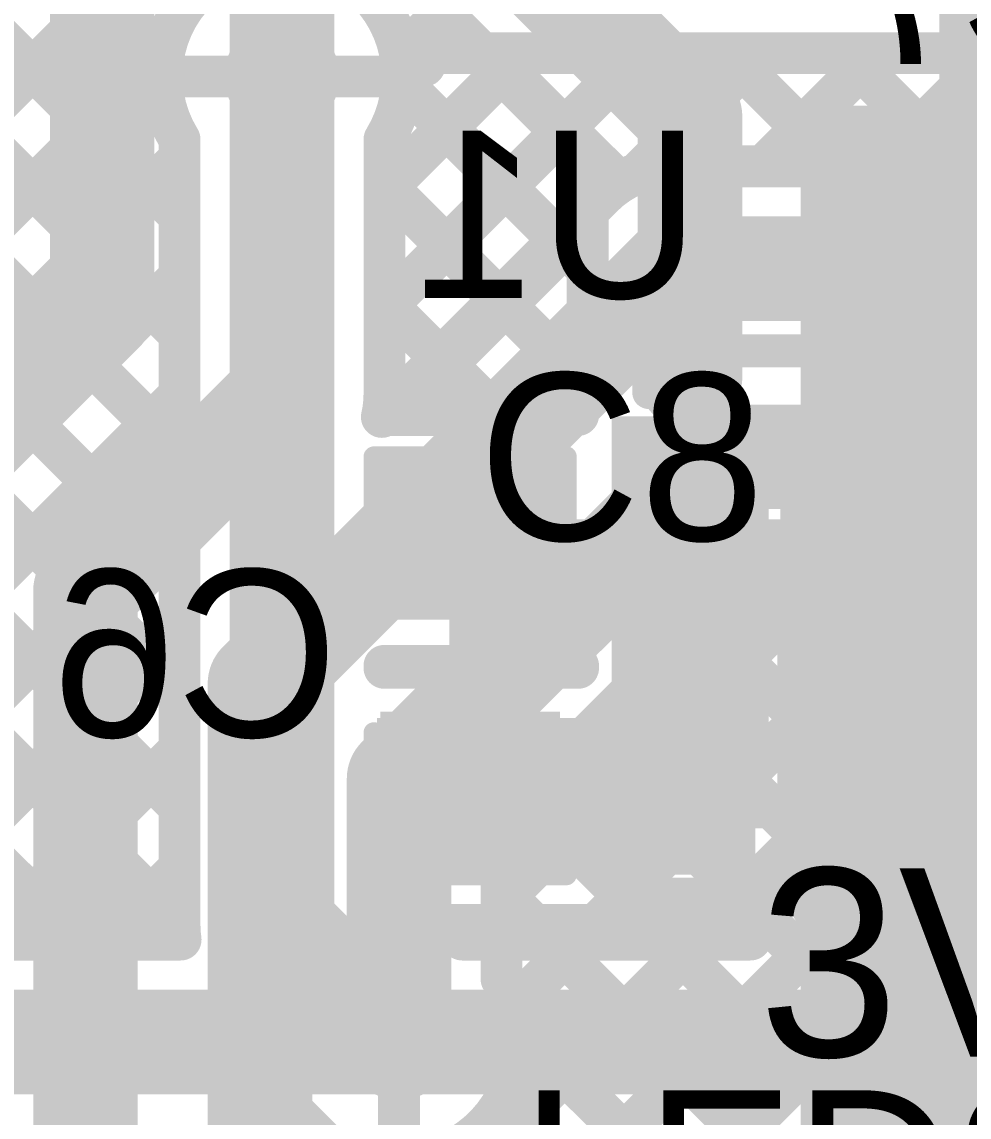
# Model space of a CAD drawing. Header units: millimetres. Extents: x 0.78 to 3.29, y 2.96 to 5.31.
# Drawn here: x 1.4258 to 1.6523, y 3.808 to 4.07 of the extents above; entities that cross this region are included whole.
import ezdxf

# ---------------------------------------------------------------- set-up
doc = ezdxf.new("R2010")
doc.units = ezdxf.units.MM
doc.header["$MEASUREMENT"] = 0
for name, color, linetype in [('BottomLayer', 5, 'Continuous'), ('BottomOverlay', 54, 'Continuous'), ('BottomPaste', 16, 'Continuous'), ('BottomSolder', 6, 'Continuous'), ('MultiLayer', 9, 'Continuous'), ('TopLayer', 1, 'Continuous'), ('TopOverlay', 2, 'Continuous'), ('TopPaste', 8, 'Continuous'), ('TopSolder', 216, 'Continuous'), ('ViaHoleLayer', 16, 'Continuous')]:
    doc.layers.add(name, color=color, linetype=linetype)

# ---------------------------------------------------------------- blocks, each defined once
blk = doc.blocks.new('C__0603_B_21')
at = {"layer": 'BottomLayer'}
for points in [[(-0.045, 0.0175), (-0.045, -0.0175), (-0.015, 0.0175), (-0.015, -0.0175)], [(0.015, 0.0175), (0.015, -0.0175), (0.045, 0.0175), (0.045, -0.0175)]]:
    blk.add_solid(points, dxfattribs=at)
at = {"layer": 'BottomOverlay', "const_width": 0.005}
for points in [[(-0.05, -0.023), (-0.05, 0.023)], [(-0.05, 0.023), (-0.016, 0.023)], [(0.016, 0.023), (0.05, 0.023)], [(0.05, -0.023), (0.05, 0.023)], [(-0.05, -0.023), (-0.016, -0.023)], [(0.016, -0.023), (0.05, -0.023)]]:
    blk.add_lwpolyline(points, dxfattribs=at)
at = {"layer": 'BottomOverlay', "const_width": 0.0025}
for points in [[(-0.05125, 0.023, 1), (-0.04875, 0.023, 1)], [(-0.05125, 0.023, 1), (-0.04875, 0.023, 1)], [(-0.01725, 0.023, 1), (-0.01475, 0.023, 1)], [(0.01475, 0.023, 1), (0.01725, 0.023, 1)], [(0.04875, 0.023, 1), (0.05125, 0.023, 1)], [(0.04875, 0.023, 1), (0.05125, 0.023, 1)], [(-0.05125, -0.023, 1), (-0.04875, -0.023, 1)], [(-0.05125, -0.023, 1), (-0.04875, -0.023, 1)], [(-0.01725, -0.023, 1), (-0.01475, -0.023, 1)], [(0.01475, -0.023, 1), (0.01725, -0.023, 1)], [(0.04875, -0.023, 1), (0.05125, -0.023, 1)], [(0.04875, -0.023, 1), (0.05125, -0.023, 1)]]:
    blk.add_lwpolyline(points, format="xyb", close=True, dxfattribs=at)
at = {"layer": 'BottomPaste'}
for points in [[(-0.045, 0.0175), (-0.045, -0.0175), (-0.015, 0.0175), (-0.015, -0.0175)], [(0.015, 0.0175), (0.015, -0.0175), (0.045, 0.0175), (0.045, -0.0175)]]:
    blk.add_solid(points, dxfattribs=at)
at = {"layer": 'BottomSolder'}
for points in [[(-0.049, 0.0215), (-0.049, -0.0215), (-0.011, 0.0215), (-0.011, -0.0215)], [(0.011, 0.0215), (0.011, -0.0215), (0.049, 0.0215), (0.049, -0.0215)]]:
    blk.add_solid(points, dxfattribs=at)
blk = doc.blocks.new('TPS63031DSKR_B_24')
at = {"layer": 'BottomLayer'}
for points in [[(-0.06988, 0.03346), (-0.04035, 0.03346), (-0.06988, 0.04528), (-0.04035, 0.04528)], [(-0.02953, -0.04528), (0.02953, -0.04528), (-0.02953, 0.04528), (0.02953, 0.04528)], [(0.04035, 0.03346), (0.06988, 0.03346), (0.04035, 0.04528), (0.06988, 0.04528)], [(-0.06988, 0.01378), (-0.04035, 0.01378), (-0.06988, 0.02559), (-0.04035, 0.02559)], [(0.04035, 0.01378), (0.06988, 0.01378), (0.04035, 0.02559), (0.06988, 0.02559)], [(-0.06988, -0.00591), (-0.04035, -0.00591), (-0.06988, 0.00591), (-0.04035, 0.00591)], [(0.04035, -0.00591), (0.06988, -0.00591), (0.04035, 0.00591), (0.06988, 0.00591)], [(-0.06988, -0.02559), (-0.04035, -0.02559), (-0.06988, -0.01378), (-0.04035, -0.01378)], [(0.04035, -0.02559), (0.06988, -0.02559), (0.04035, -0.01378), (0.06988, -0.01378)], [(-0.06988, -0.04528), (-0.04035, -0.04528), (-0.06988, -0.03346), (-0.04035, -0.03346)], [(0.04035, -0.04528), (0.06988, -0.04528), (0.04035, -0.03346), (0.06988, -0.03346)]]:
    blk.add_solid(points, dxfattribs=at)
at = {"layer": 'BottomOverlay', "const_width": 0.00787}
for points in [[(0.065, 0.065), (-0.066, 0.065)], [(-0.066, 0.065), (-0.066, 0.055)], [(0.065, 0.065), (0.065, 0.055)], [(-0.066, -0.055), (-0.066, -0.065)], [(0.065, -0.055), (0.065, -0.065)], [(0.065, -0.065), (-0.066, -0.065)]]:
    blk.add_lwpolyline(points, dxfattribs=at)
at = {"layer": 'BottomOverlay'}
for points, const_width in [([(-0.06797, 0.065, 1), (-0.06403, 0.065, 1)], 0.00394), ([(-0.06797, 0.065, 1), (-0.06403, 0.065, 1)], 0.00394), ([(0.06303, 0.065, 1), (0.06697, 0.065, 1)], 0.00394), ([(0.06303, 0.065, 1), (0.06697, 0.065, 1)], 0.00394), ([(-0.06797, 0.055, 1), (-0.06403, 0.055, 1)], 0.00394), ([(0.06303, 0.055, 1), (0.06697, 0.055, 1)], 0.00394), ([(-0.079, -0.039, 1), (-0.087, -0.039, 1)], 0.00787), ([(-0.08897, -0.039, 1), (-0.08503, -0.039, 1)], 0.00394), ([(-0.08097, -0.039, 1), (-0.07703, -0.039, 1)], 0.00394), ([(-0.06797, -0.055, 1), (-0.06403, -0.055, 1)], 0.00394), ([(0.06303, -0.055, 1), (0.06697, -0.055, 1)], 0.00394), ([(-0.06797, -0.065, 1), (-0.06403, -0.065, 1)], 0.00394), ([(-0.06797, -0.065, 1), (-0.06403, -0.065, 1)], 0.00394), ([(0.06303, -0.065, 1), (0.06697, -0.065, 1)], 0.00394), ([(0.06303, -0.065, 1), (0.06697, -0.065, 1)], 0.00394)]:
    blk.add_lwpolyline(points, format="xyb", close=True, dxfattribs=dict(at, const_width=const_width))
at = {"layer": 'BottomPaste'}
for points in [[(-0.06988, 0.03346), (-0.04035, 0.03346), (-0.06988, 0.04528), (-0.04035, 0.04528)], [(-0.02953, -0.04528), (0.02953, -0.04528), (-0.02953, 0.04528), (0.02953, 0.04528)], [(0.04035, 0.03346), (0.06988, 0.03346), (0.04035, 0.04528), (0.06988, 0.04528)], [(-0.06988, 0.01378), (-0.04035, 0.01378), (-0.06988, 0.02559), (-0.04035, 0.02559)], [(0.04035, 0.01378), (0.06988, 0.01378), (0.04035, 0.02559), (0.06988, 0.02559)], [(-0.06988, -0.00591), (-0.04035, -0.00591), (-0.06988, 0.00591), (-0.04035, 0.00591)], [(0.04035, -0.00591), (0.06988, -0.00591), (0.04035, 0.00591), (0.06988, 0.00591)], [(-0.06988, -0.02559), (-0.04035, -0.02559), (-0.06988, -0.01378), (-0.04035, -0.01378)], [(0.04035, -0.02559), (0.06988, -0.02559), (0.04035, -0.01378), (0.06988, -0.01378)], [(-0.06988, -0.04528), (-0.04035, -0.04528), (-0.06988, -0.03346), (-0.04035, -0.03346)], [(0.04035, -0.04528), (0.06988, -0.04528), (0.04035, -0.03346), (0.06988, -0.03346)]]:
    blk.add_solid(points, dxfattribs=at)
at = {"layer": 'BottomSolder'}
for points in [[(-0.07388, 0.02946), (-0.03635, 0.02946), (-0.07388, 0.04928), (-0.03635, 0.04928)], [(-0.03353, -0.04928), (0.03353, -0.04928), (-0.03353, 0.04928), (0.03353, 0.04928)], [(0.03635, 0.02946), (0.07388, 0.02946), (0.03635, 0.04928), (0.07388, 0.04928)], [(-0.07388, 0.00978), (-0.03635, 0.00978), (-0.07388, 0.02959), (-0.03635, 0.02959)], [(0.03635, 0.00978), (0.07388, 0.00978), (0.03635, 0.02959), (0.07388, 0.02959)], [(-0.07388, -0.00991), (-0.03635, -0.00991), (-0.07388, 0.00991), (-0.03635, 0.00991)], [(0.03635, -0.00991), (0.07388, -0.00991), (0.03635, 0.00991), (0.07388, 0.00991)], [(-0.07388, -0.02959), (-0.03635, -0.02959), (-0.07388, -0.00978), (-0.03635, -0.00978)], [(0.03635, -0.02959), (0.07388, -0.02959), (0.03635, -0.00978), (0.07388, -0.00978)], [(-0.07388, -0.04928), (-0.03635, -0.04928), (-0.07388, -0.02946), (-0.03635, -0.02946)], [(0.03635, -0.04928), (0.07388, -0.04928), (0.03635, -0.02946), (0.07388, -0.02946)]]:
    blk.add_solid(points, dxfattribs=at)
blk = doc.blocks.new('C__0603_100')
at = {"layer": 'TopLayer'}
for points in [[(-0.015, -0.0175), (-0.015, 0.0175), (-0.045, -0.0175), (-0.045, 0.0175)], [(0.045, -0.0175), (0.045, 0.0175), (0.015, -0.0175), (0.015, 0.0175)]]:
    blk.add_solid(points, dxfattribs=at)
at = {"layer": 'TopOverlay', "const_width": 0.005}
for points in [[(-0.05, 0.023), (-0.016, 0.023)], [(-0.05, -0.023), (-0.05, 0.023)], [(0.016, 0.023), (0.05, 0.023)], [(0.05, -0.023), (0.05, 0.023)], [(-0.05, -0.023), (-0.016, -0.023)], [(0.016, -0.023), (0.05, -0.023)]]:
    blk.add_lwpolyline(points, dxfattribs=at)
at = {"layer": 'TopOverlay', "const_width": 0.0025}
for points in [[(-0.05125, 0.023, 1), (-0.04875, 0.023, 1)], [(-0.05125, 0.023, 1), (-0.04875, 0.023, 1)], [(-0.01725, 0.023, 1), (-0.01475, 0.023, 1)], [(0.01475, 0.023, 1), (0.01725, 0.023, 1)], [(0.04875, 0.023, 1), (0.05125, 0.023, 1)], [(0.04875, 0.023, 1), (0.05125, 0.023, 1)], [(-0.05125, -0.023, 1), (-0.04875, -0.023, 1)], [(-0.05125, -0.023, 1), (-0.04875, -0.023, 1)], [(-0.01725, -0.023, 1), (-0.01475, -0.023, 1)], [(0.01475, -0.023, 1), (0.01725, -0.023, 1)], [(0.04875, -0.023, 1), (0.05125, -0.023, 1)], [(0.04875, -0.023, 1), (0.05125, -0.023, 1)]]:
    blk.add_lwpolyline(points, format="xyb", close=True, dxfattribs=at)
at = {"layer": 'TopPaste'}
for points in [[(-0.015, -0.0175), (-0.015, 0.0175), (-0.045, -0.0175), (-0.045, 0.0175)], [(0.045, -0.0175), (0.045, 0.0175), (0.015, -0.0175), (0.015, 0.0175)]]:
    blk.add_solid(points, dxfattribs=at)
at = {"layer": 'TopSolder'}
for points in [[(-0.011, -0.0215), (-0.011, 0.0215), (-0.049, -0.0215), (-0.049, 0.0215)], [(0.049, -0.0215), (0.049, 0.0215), (0.011, -0.0215), (0.011, 0.0215)]]:
    blk.add_solid(points, dxfattribs=at)
blk = doc.blocks.new('C__0603_B_101')
at = {"layer": 'BottomLayer'}
for points in [[(-0.045, 0.0175), (-0.045, -0.0175), (-0.015, 0.0175), (-0.015, -0.0175)], [(0.015, 0.0175), (0.015, -0.0175), (0.045, 0.0175), (0.045, -0.0175)]]:
    blk.add_solid(points, dxfattribs=at)
at = {"layer": 'BottomOverlay', "const_width": 0.005}
for points in [[(-0.05, 0.023), (-0.016, 0.023)], [(-0.05, -0.023), (-0.05, 0.023)], [(0.016, 0.023), (0.05, 0.023)], [(0.05, -0.023), (0.05, 0.023)], [(-0.05, -0.023), (-0.016, -0.023)], [(0.016, -0.023), (0.05, -0.023)]]:
    blk.add_lwpolyline(points, dxfattribs=at)
at = {"layer": 'BottomOverlay', "const_width": 0.0025}
for points in [[(-0.05125, 0.023, 1), (-0.04875, 0.023, 1)], [(-0.05125, 0.023, 1), (-0.04875, 0.023, 1)], [(-0.01725, 0.023, 1), (-0.01475, 0.023, 1)], [(0.01475, 0.023, 1), (0.01725, 0.023, 1)], [(0.04875, 0.023, 1), (0.05125, 0.023, 1)], [(0.04875, 0.023, 1), (0.05125, 0.023, 1)], [(-0.05125, -0.023, 1), (-0.04875, -0.023, 1)], [(-0.05125, -0.023, 1), (-0.04875, -0.023, 1)], [(-0.01725, -0.023, 1), (-0.01475, -0.023, 1)], [(0.01475, -0.023, 1), (0.01725, -0.023, 1)], [(0.04875, -0.023, 1), (0.05125, -0.023, 1)], [(0.04875, -0.023, 1), (0.05125, -0.023, 1)]]:
    blk.add_lwpolyline(points, format="xyb", close=True, dxfattribs=at)
at = {"layer": 'BottomPaste'}
for points in [[(-0.045, 0.0175), (-0.045, -0.0175), (-0.015, 0.0175), (-0.015, -0.0175)], [(0.015, 0.0175), (0.015, -0.0175), (0.045, 0.0175), (0.045, -0.0175)]]:
    blk.add_solid(points, dxfattribs=at)
at = {"layer": 'BottomSolder'}
for points in [[(-0.049, 0.0215), (-0.049, -0.0215), (-0.011, 0.0215), (-0.011, -0.0215)], [(0.011, 0.0215), (0.011, -0.0215), (0.049, 0.0215), (0.049, -0.0215)]]:
    blk.add_solid(points, dxfattribs=at)
blk = doc.blocks.new('C__0603_B_102')
at = {"layer": 'BottomLayer'}
for points in [[(-0.045, 0.0175), (-0.045, -0.0175), (-0.015, 0.0175), (-0.015, -0.0175)], [(0.015, 0.0175), (0.015, -0.0175), (0.045, 0.0175), (0.045, -0.0175)]]:
    blk.add_solid(points, dxfattribs=at)
at = {"layer": 'BottomOverlay', "const_width": 0.005}
for points in [[(-0.016, 0.023), (-0.05, 0.023)], [(-0.05, -0.023), (-0.05, 0.023)], [(0.05, 0.023), (0.016, 0.023)], [(0.05, -0.023), (0.05, 0.023)], [(-0.016, -0.023), (-0.05, -0.023)], [(0.05, -0.023), (0.016, -0.023)]]:
    blk.add_lwpolyline(points, dxfattribs=at)
at = {"layer": 'BottomOverlay', "const_width": 0.0025}
for points in [[(-0.05125, 0.023, 1), (-0.04875, 0.023, 1)], [(-0.05125, 0.023, 1), (-0.04875, 0.023, 1)], [(-0.01725, 0.023, 1), (-0.01475, 0.023, 1)], [(0.01475, 0.023, 1), (0.01725, 0.023, 1)], [(0.04875, 0.023, 1), (0.05125, 0.023, 1)], [(0.04875, 0.023, 1), (0.05125, 0.023, 1)], [(-0.05125, -0.023, 1), (-0.04875, -0.023, 1)], [(-0.05125, -0.023, 1), (-0.04875, -0.023, 1)], [(-0.01725, -0.023, 1), (-0.01475, -0.023, 1)], [(0.01475, -0.023, 1), (0.01725, -0.023, 1)], [(0.04875, -0.023, 1), (0.05125, -0.023, 1)], [(0.04875, -0.023, 1), (0.05125, -0.023, 1)]]:
    blk.add_lwpolyline(points, format="xyb", close=True, dxfattribs=at)
at = {"layer": 'BottomPaste'}
for points in [[(-0.045, 0.0175), (-0.045, -0.0175), (-0.015, 0.0175), (-0.015, -0.0175)], [(0.015, 0.0175), (0.015, -0.0175), (0.045, 0.0175), (0.045, -0.0175)]]:
    blk.add_solid(points, dxfattribs=at)
at = {"layer": 'BottomSolder'}
for points in [[(-0.049, 0.0215), (-0.049, -0.0215), (-0.011, 0.0215), (-0.011, -0.0215)], [(0.011, 0.0215), (0.011, -0.0215), (0.049, 0.0215), (0.049, -0.0215)]]:
    blk.add_solid(points, dxfattribs=at)

msp = doc.modelspace()

# ---------------------------------------------------------------- linework, layer by layer
at = {"layer": 'BottomLayer'}
for points, const_width in [([(1.023, 4.29444), (1.4635, 3.85394)], 0.01), ([(1.023, 4.26616), (1.43866, 3.8505)], 0.01), ([(1.65771, 4.02871), (1.65771, 4.259)], 0.025), ([(1.231, 4.22787), (1.4635, 3.99537)], 0.01), ([(1.231, 4.19958), (1.4635, 3.96708)], 0.01), ([(1.231, 4.1713), (1.4635, 3.9388)], 0.01), ([(1.31524, 4.17191), (1.4635, 4.02365)], 0.01), ([(1.34693, 4.1685), (1.45923, 4.0562)], 0.01), ([(1.23806, 4.13595), (1.4635, 3.91051)], 0.01), ([(1.29966, 3.9301), (1.4975, 4.12794)], 0.01), ([(1.22599, 4.11973), (1.4635, 3.88223)], 0.01), ([(1.522, 4.111), (1.5856, 4.0474)], 0.025), ([(1.5047, 4.09365), (1.5611, 4.03725)], 0.01), ([(1.488, 4.057), (1.488, 4.08078)], 0.01), ([(1.51635, 4.06194), (1.52638, 4.07197)], 0.01), ([(1.488, 3.854), (1.488, 4.057)], 0.025), ([(1.305, 3.90715), (1.45962, 4.06177)], 0.01), ([(1.46422, 4.057), (1.488, 4.057)], 0.01), ([(1.488, 4.057), (1.51178, 4.057)], 0.01), ([(1.5125, 4.0298), (1.54053, 4.05783)], 0.01), ([(1.51673, 4.05528), (1.5611, 4.0109)], 0.01), ([(1.5856, 3.985), (1.5856, 4.0474)], 0.025), ([(1.5125, 4.00152), (1.55467, 4.04368)], 0.01), ([(1.4635, 3.854), (1.4635, 4.0419)], 0.01), ([(1.5125, 3.976), (1.5125, 4.0419)], 0.01), ([(1.305, 3.87887), (1.4635, 4.03737)], 0.01), ([(1.5611, 3.985), (1.5611, 4.03725)], 0.01), ([(1.657, 4.028), (1.65771, 4.02871)], 0.025), ([(1.5125, 4.03122), (1.56007, 3.98365)], 0.01), ([(1.51527, 3.976), (1.5611, 4.02183)], 0.01), ([(1.305, 3.85059), (1.4635, 4.00908)], 0.01), ([(1.5125, 4.00293), (1.53943, 3.976)], 0.01), ([(1.54355, 3.976), (1.5611, 3.99355)], 0.01), ([(1.55883, 3.976), (1.55883, 3.98365)], 0.01), ([(1.5856, 3.96574), (1.5856, 3.985)], 0.01), ([(1.30743, 3.82473), (1.4635, 3.9808)], 0.01), ([(1.5125, 3.976), (1.55883, 3.976)], 0.01), ([(1.533, 3.946), (1.533, 3.971)], 0.01), ([(1.35989, 3.84891), (1.4635, 3.95252)], 0.01), ([(1.533, 3.946), (1.53306, 3.94606)], 0.01), ([(1.533, 3.921), (1.533, 3.946)], 0.01), ([(1.53306, 3.94606), (1.5856, 3.94606)], 0.01), ([(1.5856, 3.94606), (1.63451, 3.94606)], 0.01), ([(1.64072, 3.92637), (1.69583, 3.92637)], 0.012), ([(1.38977, 3.8505), (1.4635, 3.92423)], 0.01), ([(1.5125, 3.916), (1.55883, 3.916)], 0.01), ([(1.5125, 3.9155), (1.55883, 3.9155)], 0.01), ([(1.41805, 3.8505), (1.4635, 3.89595)], 0.01), ([(1.44634, 3.8505), (1.4635, 3.86766)], 0.01), ([(1.488, 3.854), (1.516, 3.826)], 0.025), ([(1.52265, 3.854), (1.559, 3.854)], 0.01), ([(1.53119, 3.8505), (1.53469, 3.854)], 0.01), ([(1.5483, 3.854), (1.5518, 3.8505)], 0.01), ([(1.559, 3.854), (1.60004, 3.854)], 0.01), ([(1.559, 3.854), (1.60004, 3.854)], 0.01), ([(1.55947, 3.8505), (1.56297, 3.854)], 0.01), ([(1.57658, 3.854), (1.58008, 3.8505)], 0.01), ([(1.58776, 3.8505), (1.59126, 3.854)], 0.01), ([(1.60004, 3.8505), (1.60004, 3.854)], 0.01), ([(1.36858, 3.8505), (1.46375, 3.8505)], 0.01), ([(1.516, 3.826), (1.516, 3.84978)], 0.01), ([(1.5311, 3.8505), (1.60004, 3.8505)], 0.01), ([(1.36858, 3.826), (1.516, 3.826)], 0.025), ([(1.516, 3.826), (1.63452, 3.826)], 0.025), ([(1.516, 3.80222), (1.516, 3.826)], 0.01), ([(1.63452, 3.7995), (1.63452, 3.827)], 0.01)]:
    msp.add_lwpolyline(points, dxfattribs=dict(at, const_width=const_width))
at = {"layer": 'BottomLayer', "const_width": 0.01}
for points in [[(1.4635, 4.0419, -1.3228), (1.51678, 4.057)], [(1.51678, 4.057, -0.13897), (1.5125, 4.0419)], [(1.46375, 3.8505, -0.035852), (1.4635, 3.854)], [(1.46375, 3.8505, -0.035852), (1.4635, 3.854)], [(1.52265, 3.854, -0.079933), (1.5311, 3.8505)]]:
    msp.add_lwpolyline(points, format="xyb", dxfattribs=at)
at = {"layer": 'BottomLayer'}
for points, const_width in [([(1.52388, 4.07197, 1), (1.52888, 4.07197, 1)], 0.005), ([(1.48111, 4.057, 1), (1.49489, 4.057, 1)], 0.01378), ([(1.48175, 4.057, 1), (1.49425, 4.057, 1)], 0.0125), ([(1.45712, 4.06177, 1), (1.46212, 4.06177, 1)], 0.005), ([(1.51385, 4.06194, 1), (1.51885, 4.06194, 1)], 0.005), ([(1.45673, 4.0562, 1), (1.46173, 4.0562, 1)], 0.005), ([(1.46172, 4.057, 1), (1.46672, 4.057, 1)], 0.005), ([(1.4855, 4.057, 1), (1.4905, 4.057, 1)], 0.005), ([(1.4855, 4.057, 1), (1.4905, 4.057, 1)], 0.005), ([(1.4855, 4.057, 1), (1.4905, 4.057, 1)], 0.005), ([(1.50928, 4.057, 1), (1.51428, 4.057, 1)], 0.005), ([(1.51428, 4.057, 1), (1.51928, 4.057, 1)], 0.005), ([(1.51428, 4.057, 1), (1.51928, 4.057, 1)], 0.005), ([(1.53803, 4.05783, 1), (1.54303, 4.05783, 1)], 0.005), ([(1.51423, 4.05528, 1), (1.51923, 4.05528, 1)], 0.005), ([(1.57935, 4.0474, 1), (1.59185, 4.0474, 1)], 0.0125), ([(1.57935, 4.0474, 1), (1.59185, 4.0474, 1)], 0.0125), ([(1.55217, 4.04368, 1), (1.55717, 4.04368, 1)], 0.005), ([(1.461, 4.0419, 1), (1.466, 4.0419, 1)], 0.005), ([(1.461, 4.0419, 1), (1.466, 4.0419, 1)], 0.005), ([(1.51, 4.0419, 1), (1.515, 4.0419, 1)], 0.005), ([(1.51, 4.0419, 1), (1.515, 4.0419, 1)], 0.005), ([(1.461, 4.03737, 1), (1.466, 4.03737, 1)], 0.005), ([(1.5586, 4.03725, 1), (1.5636, 4.03725, 1)], 0.005), ([(1.5586, 4.03725, 1), (1.5636, 4.03725, 1)], 0.005), ([(1.65075, 4.028, 1), (1.66325, 4.028, 1)], 0.0125), ([(1.65146, 4.02871, 1), (1.66396, 4.02871, 1)], 0.0125), ([(1.65146, 4.02871, 1), (1.66396, 4.02871, 1)], 0.0125), ([(1.51, 4.03122, 1), (1.515, 4.03122, 1)], 0.005), ([(1.51, 4.0298, 1), (1.515, 4.0298, 1)], 0.005), ([(1.461, 4.02365, 1), (1.466, 4.02365, 1)], 0.005), ([(1.5586, 4.02183, 1), (1.5636, 4.02183, 1)], 0.005), ([(1.461, 4.00908, 1), (1.466, 4.00908, 1)], 0.005), ([(1.5586, 4.0109, 1), (1.5636, 4.0109, 1)], 0.005), ([(1.51, 4.00293, 1), (1.515, 4.00293, 1)], 0.005), ([(1.51, 4.00152, 1), (1.515, 4.00152, 1)], 0.005), ([(1.461, 3.99537, 1), (1.466, 3.99537, 1)], 0.005), ([(1.5586, 3.99355, 1), (1.5636, 3.99355, 1)], 0.005), ([(1.57935, 3.985, 1), (1.59185, 3.985, 1)], 0.0125), ([(1.55633, 3.98365, 1), (1.56133, 3.98365, 1)], 0.005), ([(1.55757, 3.98365, 1), (1.56257, 3.98365, 1)], 0.005), ([(1.5586, 3.985, 1), (1.5636, 3.985, 1)], 0.005), ([(1.5831, 3.985, 1), (1.5881, 3.985, 1)], 0.005), ([(1.461, 3.9808, 1), (1.466, 3.9808, 1)], 0.005), ([(1.51, 3.976, 1), (1.515, 3.976, 1)], 0.005), ([(1.51, 3.976, 1), (1.515, 3.976, 1)], 0.005), ([(1.51277, 3.976, 1), (1.51777, 3.976, 1)], 0.005), ([(1.53693, 3.976, 1), (1.54193, 3.976, 1)], 0.005), ([(1.54105, 3.976, 1), (1.54605, 3.976, 1)], 0.005), ([(1.55633, 3.976, 1), (1.56133, 3.976, 1)], 0.005), ([(1.55633, 3.976, 1), (1.56133, 3.976, 1)], 0.005), ([(1.5305, 3.971, 1), (1.5355, 3.971, 1)], 0.005), ([(1.461, 3.96708, 1), (1.466, 3.96708, 1)], 0.005), ([(1.5831, 3.96574, 1), (1.5881, 3.96574, 1)], 0.005), ([(1.461, 3.95252, 1), (1.466, 3.95252, 1)], 0.005), ([(1.5305, 3.946, 1), (1.5355, 3.946, 1)], 0.005), ([(1.5305, 3.946, 1), (1.5355, 3.946, 1)], 0.005), ([(1.5305, 3.946, 1), (1.5355, 3.946, 1)], 0.005), ([(1.53056, 3.94606, 1), (1.53556, 3.94606, 1)], 0.005), ([(1.53056, 3.94606, 1), (1.53556, 3.94606, 1)], 0.005), ([(1.5831, 3.94606, 1), (1.5881, 3.94606, 1)], 0.005), ([(1.5831, 3.94606, 1), (1.5881, 3.94606, 1)], 0.005), ([(1.63201, 3.94606, 1), (1.63701, 3.94606, 1)], 0.005), ([(1.461, 3.9388, 1), (1.466, 3.9388, 1)], 0.005), ([(1.63772, 3.92637, 1), (1.64372, 3.92637, 1)], 0.006), ([(1.461, 3.92423, 1), (1.466, 3.92423, 1)], 0.005), ([(1.5305, 3.921, 1), (1.5355, 3.921, 1)], 0.005), ([(1.51, 3.916, 1), (1.515, 3.916, 1)], 0.005), ([(1.51, 3.9155, 1), (1.515, 3.9155, 1)], 0.005), ([(1.55633, 3.916, 1), (1.56133, 3.916, 1)], 0.005), ([(1.55633, 3.9155, 1), (1.56133, 3.9155, 1)], 0.005), ([(1.461, 3.91051, 1), (1.466, 3.91051, 1)], 0.005), ([(1.461, 3.89595, 1), (1.466, 3.89595, 1)], 0.005), ([(1.461, 3.88223, 1), (1.466, 3.88223, 1)], 0.005), ([(1.461, 3.86766, 1), (1.466, 3.86766, 1)], 0.005), ([(1.48175, 3.854, 1), (1.49425, 3.854, 1)], 0.0125), ([(1.48175, 3.854, 1), (1.49425, 3.854, 1)], 0.0125), ([(1.461, 3.854, 1), (1.466, 3.854, 1)], 0.005), ([(1.461, 3.854, 1), (1.466, 3.854, 1)], 0.005), ([(1.461, 3.854, 1), (1.466, 3.854, 1)], 0.005), ([(1.461, 3.85394, 1), (1.466, 3.85394, 1)], 0.005), ([(1.52015, 3.854, 1), (1.52515, 3.854, 1)], 0.005), ([(1.52015, 3.854, 1), (1.52515, 3.854, 1)], 0.005), ([(1.53219, 3.854, 1), (1.53719, 3.854, 1)], 0.005), ([(1.5458, 3.854, 1), (1.5508, 3.854, 1)], 0.005), ([(1.5565, 3.854, 1), (1.5615, 3.854, 1)], 0.005), ([(1.5565, 3.854, 1), (1.5615, 3.854, 1)], 0.005), ([(1.5565, 3.854, 1), (1.5615, 3.854, 1)], 0.005), ([(1.56047, 3.854, 1), (1.56547, 3.854, 1)], 0.005), ([(1.57408, 3.854, 1), (1.57908, 3.854, 1)], 0.005), ([(1.58876, 3.854, 1), (1.59376, 3.854, 1)], 0.005), ([(1.59754, 3.854, 1), (1.60254, 3.854, 1)], 0.005), ([(1.59754, 3.854, 1), (1.60254, 3.854, 1)], 0.005), ([(1.59754, 3.854, 1), (1.60254, 3.854, 1)], 0.005), ([(1.43616, 3.8505, 1), (1.44116, 3.8505, 1)], 0.005), ([(1.44384, 3.8505, 1), (1.44884, 3.8505, 1)], 0.005), ([(1.46125, 3.8505, 1), (1.46625, 3.8505, 1)], 0.005), ([(1.46125, 3.8505, 1), (1.46625, 3.8505, 1)], 0.005), ([(1.46125, 3.8505, 1), (1.46625, 3.8505, 1)], 0.005), ([(1.5135, 3.84978, 1), (1.5185, 3.84978, 1)], 0.005), ([(1.5286, 3.8505, 1), (1.5336, 3.8505, 1)], 0.005), ([(1.5286, 3.8505, 1), (1.5336, 3.8505, 1)], 0.005), ([(1.52869, 3.8505, 1), (1.53369, 3.8505, 1)], 0.005), ([(1.5493, 3.8505, 1), (1.5543, 3.8505, 1)], 0.005), ([(1.55697, 3.8505, 1), (1.56197, 3.8505, 1)], 0.005), ([(1.57758, 3.8505, 1), (1.58258, 3.8505, 1)], 0.005), ([(1.58526, 3.8505, 1), (1.59026, 3.8505, 1)], 0.005), ([(1.59754, 3.8505, 1), (1.60254, 3.8505, 1)], 0.005), ([(1.59754, 3.8505, 1), (1.60254, 3.8505, 1)], 0.005), ([(1.50911, 3.826, 1), (1.52289, 3.826, 1)], 0.01378), ([(1.50975, 3.826, 1), (1.52225, 3.826, 1)], 0.0125), ([(1.50975, 3.826, 1), (1.52225, 3.826, 1)], 0.0125), ([(1.50975, 3.826, 1), (1.52225, 3.826, 1)], 0.0125), ([(1.62827, 3.826, 1), (1.64077, 3.826, 1)], 0.0125), ([(1.5135, 3.826, 1), (1.5185, 3.826, 1)], 0.005), ([(1.5135, 3.826, 1), (1.5185, 3.826, 1)], 0.005), ([(1.63202, 3.827, 1), (1.63702, 3.827, 1)], 0.005)]:
    msp.add_lwpolyline(points, format="xyb", close=True, dxfattribs=dict(at, const_width=const_width))
for points in [[(1.61204, 3.803), (1.67, 3.803), (1.61204, 4.05), (1.67, 4.05)], [(1.60118, 3.932), (1.571, 3.932), (1.60118, 3.866), (1.571, 3.866)], [(1.51072, 3.9035), (1.51072, 3.866), (1.59872, 3.9035), (1.59872, 3.866)]]:
    msp.add_solid(points, dxfattribs=at)
at = {"layer": 'MultiLayer', "const_width": 0.01378}
for points in [[(1.48111, 4.057, 1), (1.49489, 4.057, 1)], [(1.50911, 3.826, 1), (1.52289, 3.826, 1)]]:
    msp.add_lwpolyline(points, format="xyb", close=True, dxfattribs=at)
at = {"layer": 'TopLayer'}
for points, const_width in [([(1.445, 4.001), (1.445, 4.163)], 0.025), ([(1.488, 4.057), (1.488, 4.11259)], 0.025), ([(1.488, 3.981), (1.488, 4.057)], 0.025), ([(1.5125, 4.0298), (1.54527, 4.06257)], 0.01), ([(1.5125, 4.00152), (1.57356, 4.06257)], 0.01), ([(1.51623, 4.06257), (1.52207, 4.06257)], 0.01), ([(1.52207, 4.06257), (1.55964, 4.06257)], 0.01), ([(1.53771, 4.06257), (1.56871, 4.03158)], 0.01), ([(1.55964, 4.06257), (1.56907, 4.06257)], 0.01), ([(1.55964, 4.06257), (1.56907, 4.06257)], 0.01), ([(1.566, 4.06257), (1.59307, 4.0355)], 0.01), ([(1.56907, 4.06257), (1.60964, 4.06257)], 0.01), ([(1.57309, 4.03382), (1.60184, 4.06257)], 0.01), ([(1.59428, 4.06257), (1.62136, 4.0355)], 0.01), ([(1.60305, 4.0355), (1.63013, 4.06257)], 0.01), ([(1.60964, 4.06257), (1.61907, 4.06257)], 0.01), ([(1.60964, 4.06257), (1.61907, 4.06257)], 0.01), ([(1.61907, 4.06257), (1.65964, 4.06257)], 0.01), ([(1.62257, 4.06257), (1.64964, 4.0355)], 0.01), ([(1.63134, 4.0355), (1.65841, 4.06257)], 0.01), ([(1.65085, 4.06257), (1.67792, 4.0355)], 0.01), ([(1.51666, 4.05957), (1.52207, 4.05957)], 0.01), ([(1.488, 4.057), (1.51178, 4.057)], 0.01), ([(1.51673, 4.05528), (1.55418, 4.01783)], 0.01), ([(1.5125, 3.981), (1.5125, 4.0419)], 0.01), ([(1.582, 4.0355), (1.68, 4.0355)], 0.01), ([(1.5125, 4.03122), (1.54004, 4.00368)], 0.01), ([(1.51188, 3.97553), (1.56465, 4.0283)], 0.01), ([(1.48272, 3.91172), (1.582, 4.011)], 0.025), ([(1.582, 4.011), (1.68, 4.011)], 0.025), ([(1.39, 3.946), (1.445, 4.001)], 0.025), ([(1.5125, 4.00293), (1.52589, 3.98954)], 0.01), ([(1.441, 3.934), (1.488, 3.981)], 0.025), ([(1.516, 3.889), (1.593, 3.966)], 0.025), ([(1.593, 3.966), (1.636, 3.966)], 0.025), ([(1.636, 3.87048), (1.636, 3.966)], 0.025), ([(1.636, 3.966), (1.661, 3.966)], 0.01), ([(1.441, 3.6195), (1.441, 3.934)], 0.025), ([(1.5405, 3.87885), (1.60315, 3.9415)], 0.01), ([(1.60268, 3.94104), (1.606, 3.93772)], 0.01), ([(1.606, 3.9335), (1.606, 3.9415)], 0.01), ([(1.606, 3.93772), (1.61022, 3.9335)], 0.01), ([(1.606, 3.9335), (1.6115, 3.9335)], 0.01), ([(1.6115, 3.87048), (1.6115, 3.9335)], 0.01), ([(1.5405, 3.85981), (1.6115, 3.93081)], 0.01), ([(1.58854, 3.92689), (1.6115, 3.90393)], 0.01), ([(1.48272, 3.80682), (1.48272, 3.91172)], 0.025), ([(1.5744, 3.91275), (1.6115, 3.87565)], 0.01), ([(1.54349, 3.83452), (1.6115, 3.90253)], 0.01), ([(1.516, 3.826), (1.516, 3.889)], 0.025), ([(1.56026, 3.89861), (1.70334, 3.75552)], 0.01), ([(1.54611, 3.88447), (1.67506, 3.75552)], 0.01), ([(1.5405, 3.8411), (1.5405, 3.87885)], 0.01), ([(1.636, 3.87048), (1.71402, 3.79246)], 0.025), ([(1.53072, 3.79347), (1.6115, 3.87424)], 0.01), ([(1.5405, 3.8618), (1.64678, 3.75552)], 0.01), ([(1.54487, 3.77932), (1.61869, 3.85314)], 0.01), ([(1.6187, 3.85313), (1.69667, 3.77516)], 0.01), ([(1.55901, 3.76518), (1.63283, 3.839)], 0.01), ([(1.54457, 3.82944), (1.61849, 3.75552)], 0.01), ([(1.516, 3.826), (1.53978, 3.826)], 0.01), ([(1.57763, 3.75552), (1.64697, 3.82486)], 0.01), ([(1.48272, 3.80682), (1.55852, 3.73102)], 0.025), ([(1.60592, 3.75552), (1.66111, 3.81072)], 0.01), ([(1.53813, 3.8076), (1.59021, 3.75552)], 0.01)]:
    msp.add_lwpolyline(points, dxfattribs=dict(at, const_width=const_width))
for points, const_width in [([(1.48111, 4.057, 1), (1.49489, 4.057, 1)], 0.01378), ([(1.48175, 4.057, 1), (1.49425, 4.057, 1)], 0.0125), ([(1.48175, 4.057, 1), (1.49425, 4.057, 1)], 0.0125), ([(1.51373, 4.06257, 1), (1.51873, 4.06257, 1)], 0.005), ([(1.51373, 4.06257, 1), (1.51873, 4.06257, 1)], 0.005), ([(1.51957, 4.06257, 1), (1.52457, 4.06257, 1)], 0.005), ([(1.51957, 4.06257, 1), (1.52457, 4.06257, 1)], 0.005), ([(1.53521, 4.06257, 1), (1.54021, 4.06257, 1)], 0.005), ([(1.54277, 4.06257, 1), (1.54777, 4.06257, 1)], 0.005), ([(1.55714, 4.06257, 1), (1.56214, 4.06257, 1)], 0.005), ([(1.55714, 4.06257, 1), (1.56214, 4.06257, 1)], 0.005), ([(1.55714, 4.06257, 1), (1.56214, 4.06257, 1)], 0.005), ([(1.5635, 4.06257, 1), (1.5685, 4.06257, 1)], 0.005), ([(1.56657, 4.06257, 1), (1.57157, 4.06257, 1)], 0.005), ([(1.56657, 4.06257, 1), (1.57157, 4.06257, 1)], 0.005), ([(1.56657, 4.06257, 1), (1.57157, 4.06257, 1)], 0.005), ([(1.57106, 4.06257, 1), (1.57606, 4.06257, 1)], 0.005), ([(1.59178, 4.06257, 1), (1.59678, 4.06257, 1)], 0.005), ([(1.59934, 4.06257, 1), (1.60434, 4.06257, 1)], 0.005), ([(1.60714, 4.06257, 1), (1.61214, 4.06257, 1)], 0.005), ([(1.60714, 4.06257, 1), (1.61214, 4.06257, 1)], 0.005), ([(1.60714, 4.06257, 1), (1.61214, 4.06257, 1)], 0.005), ([(1.61657, 4.06257, 1), (1.62157, 4.06257, 1)], 0.005), ([(1.61657, 4.06257, 1), (1.62157, 4.06257, 1)], 0.005), ([(1.61657, 4.06257, 1), (1.62157, 4.06257, 1)], 0.005), ([(1.62007, 4.06257, 1), (1.62507, 4.06257, 1)], 0.005), ([(1.62763, 4.06257, 1), (1.63263, 4.06257, 1)], 0.005), ([(1.64835, 4.06257, 1), (1.65335, 4.06257, 1)], 0.005), ([(1.51416, 4.05957, 1), (1.51916, 4.05957, 1)], 0.005), ([(1.51416, 4.05957, 1), (1.51916, 4.05957, 1)], 0.005), ([(1.51957, 4.05957, 1), (1.52457, 4.05957, 1)], 0.005), ([(1.4855, 4.057, 1), (1.4905, 4.057, 1)], 0.005), ([(1.50928, 4.057, 1), (1.51428, 4.057, 1)], 0.005), ([(1.51428, 4.057, 1), (1.51928, 4.057, 1)], 0.005), ([(1.51423, 4.05528, 1), (1.51923, 4.05528, 1)], 0.005), ([(1.51, 4.0419, 1), (1.515, 4.0419, 1)], 0.005), ([(1.51, 4.0419, 1), (1.515, 4.0419, 1)], 0.005), ([(1.5795, 4.0355, 1), (1.5845, 4.0355, 1)], 0.005), ([(1.5795, 4.0355, 1), (1.5845, 4.0355, 1)], 0.005), ([(1.5795, 4.0355, 1), (1.5845, 4.0355, 1)], 0.005), ([(1.59057, 4.0355, 1), (1.59557, 4.0355, 1)], 0.005), ([(1.60055, 4.0355, 1), (1.60555, 4.0355, 1)], 0.005), ([(1.61886, 4.0355, 1), (1.62386, 4.0355, 1)], 0.005), ([(1.62884, 4.0355, 1), (1.63384, 4.0355, 1)], 0.005), ([(1.64714, 4.0355, 1), (1.65214, 4.0355, 1)], 0.005), ([(1.57059, 4.03382, 1), (1.57559, 4.03382, 1)], 0.005), ([(1.51, 4.03122, 1), (1.515, 4.03122, 1)], 0.005), ([(1.51, 4.0298, 1), (1.515, 4.0298, 1)], 0.005), ([(1.56621, 4.03158, 1), (1.57121, 4.03158, 1)], 0.005), ([(1.56215, 4.0283, 1), (1.56715, 4.0283, 1)], 0.005), ([(1.56215, 4.0283, 1), (1.56715, 4.0283, 1)], 0.005), ([(1.56218, 4.02832, 1), (1.56718, 4.02832, 1)], 0.005), ([(1.55168, 4.01783, 1), (1.55668, 4.01783, 1)], 0.005), ([(1.57575, 4.011, 1), (1.58825, 4.011, 1)], 0.0125), ([(1.57575, 4.011, 1), (1.58825, 4.011, 1)], 0.0125), ([(1.43875, 4.001, 1), (1.45125, 4.001, 1)], 0.0125), ([(1.43875, 4.001, 1), (1.45125, 4.001, 1)], 0.0125), ([(1.53754, 4.00368, 1), (1.54254, 4.00368, 1)], 0.005), ([(1.51, 4.00293, 1), (1.515, 4.00293, 1)], 0.005), ([(1.51, 4.00152, 1), (1.515, 4.00152, 1)], 0.005), ([(1.48175, 3.981, 1), (1.49425, 3.981, 1)], 0.0125), ([(1.48175, 3.981, 1), (1.49425, 3.981, 1)], 0.0125), ([(1.52339, 3.98954, 1), (1.52839, 3.98954, 1)], 0.005), ([(1.51, 3.981, 1), (1.515, 3.981, 1)], 0.005), ([(1.51, 3.981, 1), (1.515, 3.981, 1)], 0.005), ([(1.51, 3.981, 1), (1.515, 3.981, 1)], 0.005), ([(1.50938, 3.97553, 1), (1.51438, 3.97553, 1)], 0.005), ([(1.50938, 3.97553, 1), (1.51438, 3.97553, 1)], 0.005), ([(1.50938, 3.97553, 1), (1.51438, 3.97553, 1)], 0.005), ([(1.58675, 3.966, 1), (1.59925, 3.966, 1)], 0.0125), ([(1.58675, 3.966, 1), (1.59925, 3.966, 1)], 0.0125), ([(1.62975, 3.966, 1), (1.64225, 3.966, 1)], 0.0125), ([(1.62975, 3.966, 1), (1.64225, 3.966, 1)], 0.0125), ([(1.6335, 3.966, 1), (1.6385, 3.966, 1)], 0.005), ([(1.43475, 3.934, 1), (1.44725, 3.934, 1)], 0.0125), ([(1.43475, 3.934, 1), (1.44725, 3.934, 1)], 0.0125), ([(1.60018, 3.94104, 1), (1.60518, 3.94104, 1)], 0.005), ([(1.60065, 3.9415, 1), (1.60565, 3.9415, 1)], 0.005), ([(1.6035, 3.9415, 1), (1.6085, 3.9415, 1)], 0.005), ([(1.6035, 3.93772, 1), (1.6085, 3.93772, 1)], 0.005), ([(1.6035, 3.93772, 1), (1.6085, 3.93772, 1)], 0.005), ([(1.6035, 3.9335, 1), (1.6085, 3.9335, 1)], 0.005), ([(1.6035, 3.9335, 1), (1.6085, 3.9335, 1)], 0.005), ([(1.60772, 3.9335, 1), (1.61272, 3.9335, 1)], 0.005), ([(1.609, 3.9335, 1), (1.614, 3.9335, 1)], 0.005), ([(1.609, 3.9335, 1), (1.614, 3.9335, 1)], 0.005), ([(1.609, 3.93081, 1), (1.614, 3.93081, 1)], 0.005), ([(1.58604, 3.92689, 1), (1.59104, 3.92689, 1)], 0.005), ([(1.47647, 3.91172, 1), (1.48897, 3.91172, 1)], 0.0125), ([(1.47647, 3.91172, 1), (1.48897, 3.91172, 1)], 0.0125), ([(1.5719, 3.91275, 1), (1.5769, 3.91275, 1)], 0.005), ([(1.609, 3.90393, 1), (1.614, 3.90393, 1)], 0.005), ([(1.609, 3.90253, 1), (1.614, 3.90253, 1)], 0.005), ([(1.50975, 3.889, 1), (1.52225, 3.889, 1)], 0.0125), ([(1.50975, 3.889, 1), (1.52225, 3.889, 1)], 0.0125), ([(1.55776, 3.89861, 1), (1.56276, 3.89861, 1)], 0.005), ([(1.54361, 3.88447, 1), (1.54861, 3.88447, 1)], 0.005), ([(1.538, 3.87885, 1), (1.543, 3.87885, 1)], 0.005), ([(1.538, 3.87885, 1), (1.543, 3.87885, 1)], 0.005), ([(1.62975, 3.87048, 1), (1.64225, 3.87048, 1)], 0.0125), ([(1.62975, 3.87048, 1), (1.64225, 3.87048, 1)], 0.0125), ([(1.609, 3.87565, 1), (1.614, 3.87565, 1)], 0.005), ([(1.609, 3.87424, 1), (1.614, 3.87424, 1)], 0.005), ([(1.609, 3.87048, 1), (1.614, 3.87048, 1)], 0.005), ([(1.609, 3.87048, 1), (1.614, 3.87048, 1)], 0.005), ([(1.609, 3.87048, 1), (1.614, 3.87048, 1)], 0.005), ([(1.538, 3.8618, 1), (1.543, 3.8618, 1)], 0.005), ([(1.538, 3.85981, 1), (1.543, 3.85981, 1)], 0.005), ([(1.61618, 3.85316, 1), (1.62118, 3.85316, 1)], 0.005), ([(1.61619, 3.85314, 1), (1.62119, 3.85314, 1)], 0.005), ([(1.6162, 3.85313, 1), (1.6212, 3.85313, 1)], 0.005), ([(1.6162, 3.85313, 1), (1.6212, 3.85313, 1)], 0.005), ([(1.538, 3.8411, 1), (1.543, 3.8411, 1)], 0.005), ([(1.538, 3.8411, 1), (1.543, 3.8411, 1)], 0.005), ([(1.63033, 3.839, 1), (1.63533, 3.839, 1)], 0.005), ([(1.50911, 3.826, 1), (1.52289, 3.826, 1)], 0.01378), ([(1.50975, 3.826, 1), (1.52225, 3.826, 1)], 0.0125), ([(1.54099, 3.83452, 1), (1.54599, 3.83452, 1)], 0.005), ([(1.54207, 3.82944, 1), (1.54707, 3.82944, 1)], 0.005), ([(1.5135, 3.826, 1), (1.5185, 3.826, 1)], 0.005), ([(1.53728, 3.826, 1), (1.54228, 3.826, 1)], 0.005), ([(1.54228, 3.826, 1), (1.54728, 3.826, 1)], 0.005), ([(1.54228, 3.826, 1), (1.54728, 3.826, 1)], 0.005), ([(1.64447, 3.82486, 1), (1.64947, 3.82486, 1)], 0.005), ([(1.47647, 3.80682, 1), (1.48897, 3.80682, 1)], 0.0125), ([(1.47647, 3.80682, 1), (1.48897, 3.80682, 1)], 0.0125), ([(1.53563, 3.8076, 1), (1.54063, 3.8076, 1)], 0.005)]:
    msp.add_lwpolyline(points, format="xyb", close=True, dxfattribs=dict(at, const_width=const_width))
at = {"layer": 'TopLayer', "const_width": 0.01}
for points in [[(1.51623, 4.06257, -0.026344), (1.51666, 4.05957)], [(1.51678, 4.057, -0.13897), (1.5125, 4.0419)], [(1.56465, 4.0283, -0.199267), (1.582, 4.0355)], [(1.56468, 4.02832, -0.198912), (1.582, 4.0355)], [(1.5125, 3.981, -0.056354), (1.51188, 3.97553)], [(1.5125, 3.981, -0.056354), (1.51188, 3.97553)], [(1.6187, 3.85313, -0.199267), (1.6115, 3.87048)], [(1.61868, 3.85316, -0.198912), (1.6115, 3.87048)], [(1.5405, 3.8411, -0.13897), (1.54478, 3.826)], [(1.54478, 3.826, -0.319855), (1.52539, 3.7988)]]:
    msp.add_lwpolyline(points, format="xyb", dxfattribs=at)
at = {"layer": 'ViaHoleLayer', "const_width": 0.00591}
for points in [[(1.48505, 4.057, 1), (1.49095, 4.057, 1)], [(1.51305, 3.826, 1), (1.51895, 3.826, 1)]]:
    msp.add_lwpolyline(points, format="xyb", close=True, dxfattribs=at)

# ---------------------------------------------------------------- block references
for name, p, rotation in [('C__0603_B_101', (1.66452, 4.024), 360), ('TPS63031DSKR_B_24', (1.64072, 3.92637), 180), ('C__0603_100', (1.666, 3.966), 360), ('C__0603_B_102', (1.533, 3.916), 270), ('C__0603_B_21', (1.66452, 3.827), 360)]:
    msp.add_blockref(name, p, dxfattribs=dict(rotation=rotation))

# ---------------------------------------------------------------- texts
at = {"layer": 'BottomOverlay', "text_generation_flag": 2}
for s, p in [('C7', (1.689, 4.06)), ('U1', (1.588, 4.004)), ('C6', (1.50149, 3.899))]:
    msp.add_text(s, height=0.04, dxfattribs=at).set_placement(p)
at = {"layer": 'TopOverlay'}
for s, p in [('C8', (1.535, 3.946)), ('LED2', (1.54504, 3.77446))]:
    msp.add_text(s, height=0.04, dxfattribs=at).set_placement(p)
msp.add_text('3V3 POWER LED', height=0.045, rotation=360, dxfattribs=at).set_placement((1.602, 3.82253))

doc.saveas('drawing.dxf')
